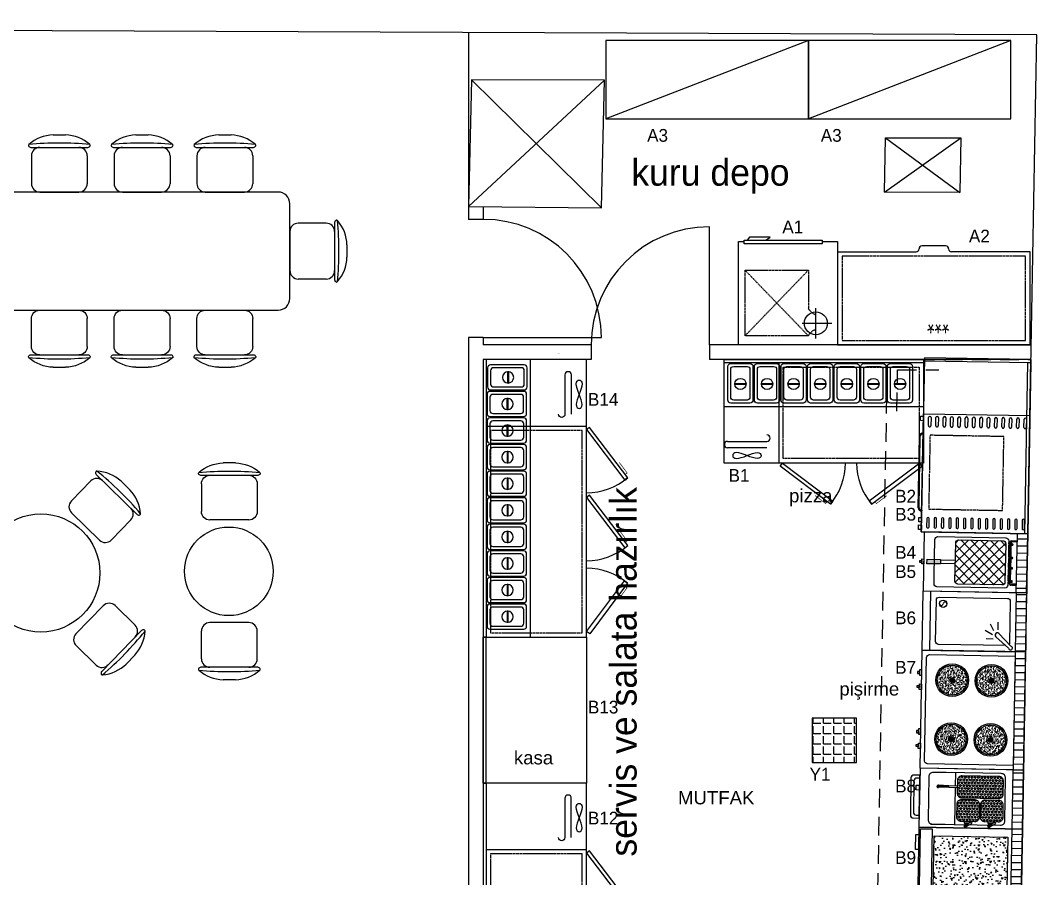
# Model space of a CAD drawing. Header units: millimetres. Extents: x 8663 to 11107, y 11834 to 12818.
# Drawn here: x 10419 to 11107, y 12237 to 12818 of the extents above; entities that cross this region are included whole.
import ezdxf
from ezdxf.enums import TextEntityAlignment as Align

# ---------------------------------------------------------------- set-up
doc = ezdxf.new("R2010")
doc.units = ezdxf.units.MM
doc.linetypes.add('DASHED', pattern=[0.75, 0.5, -0.25])
doc.linetypes.add('HIDDENX2', pattern=[19.05, 12.7, -6.35])
for name, color, linetype in [('002 Çizgi', 7, 'Continuous'), ('CIHAZ', 2, 'Continuous'), ('duvarr', 7, 'Continuous'), ('kolonn', 10, 'Continuous'), ('S2000-002 Çizgi', 7, 'Continuous'), ('tefriş', 1, 'Continuous')]:
    doc.layers.add(name, color=color, linetype=linetype)
doc.styles.get("Standard").update_dxf_attribs({"font": 'arial.ttf'})
doc.styles.add('style1', font='stylu.ttf', dxfattribs={"width": 0.8, "height": 12})
doc.styles.add('TAKSİM', font='GOTHIC.TTF', dxfattribs={"height": 20})
pattern_1 = [(95, (-4616.3609, -4371.2382), (2.2695333, 1.90436475), [0.30861, -3.39471]), (40, (-4616.361, -4371.2382), (-2.5922898, 1.7848675), [0.246888, -2.715768]), (145.451, (-4616.1717, -4371.0795), (-0.322739, 3.6892298), [0.262278, -2.885058]), (91.1842, (-4616.9428, -4370.6563), (3.586846, 2.6236453), [0.462915, -5.092065]), (141.6356, (-4616.644, -4370.4376), (-0.1147955, 5.5537882), [0.393417, -4.327587]), (36.184, (-4616.943, -4370.6563), (-0.1147863, 5.5537874), [0.370332, -4.073652]), (66, (-4616.5064, -4370.5108), (2.9082329, 0.5653033), [0.30861, -3.39471]), (11, (-4616.5064, -4370.5108), (-1.4019468, 2.8178473), [0.246888, -2.715768]), (116.4514, (-4616.264, -4370.4637), (1.5062766, 3.3831506), [0.262278, -2.885058]), (82.5, (-4616.3609, -4371.2382), (-0.9332086, 1.0039693), [0, -2.6828496, 0, -2.756916, 0, -2.726055]), (52.5, (-4616.3609, -4371.2382), (-0.38215358, 1.9130094), [0, -1.5718536, 0, -2.6211276, 0, -1.038987]), (12.5, (-4617.0097, -4371.887), (1.61883138, 1.48758437), [0, -1.0287, 0, -3.209544, 0, -4.258818]), (2.5, (-4617.3007, -4372.178), (1.40557525, 1.98810276), [0, -1.33731, 0, -2.1314664, 0, -3.024378])]

# ---------------------------------------------------------------- blocks, each defined once
blk = doc.blocks.new('A$C24817B28')
at = {"layer": 'kolonn'}
for p, q in [((715.77, 720.29, -23316.56), (623.61, 634.73, -23316.56)), ((625.76, 720.69, -23316.56), (713.61, 633.85, -23316.56)), ((905.23, 644.42, -56.11), (956.9, 681.22, -56.11)), ((905.9, 681.42, -56.11), (956.24, 644.22, -56.11))]:
    blk.add_line(p, q, dxfattribs=at)
for points, elevation in [([(625.76, 720.69), (623.61, 634.73), (713.61, 633.85), (715.77, 720.29)], -23316.56), ([(956.24, 644.22), (905.23, 644.42), (905.9, 681.42), (956.9, 681.22)], -56.11)]:
    blk.add_lwpolyline(points, close=True, dxfattribs=dict(at, elevation=elevation))
at = {"layer": 'tefriş'}
for p, q in [((342.64, 683.25), (350.97, 683.25)), ((398.64, 683.25), (406.97, 683.25)), ((454.64, 683.25), (462.97, 683.25)), ((327.48, 674.85), (366.12, 674.85)), ((383.48, 674.85), (422.12, 674.85)), ((439.48, 674.85), (478.12, 674.85)), ((327.9, 669.18), (327.9, 650.28)), ((365.7, 669.18), (365.7, 650.28)), ((383.9, 669.18), (383.9, 650.28)), ((421.7, 669.18), (421.7, 650.28)), ((439.9, 669.18), (439.9, 650.28)), ((477.7, 669.18), (477.7, 650.28)), ((333.57, 644.61), (360.03, 644.61)), ((389.57, 644.61), (416.03, 644.61)), ((445.57, 644.61), (472.03, 644.61)), ((527.38, 623.51), (508.48, 623.51)), ((533.05, 623.93), (533.05, 585.29)), ((502.81, 617.84), (502.81, 591.38)), ((541.45, 608.78), (541.45, 600.45)), ((527.38, 585.71), (508.48, 585.71)), ((333.57, 564.61), (360.03, 564.61)), ((389.57, 564.61), (416.03, 564.61)), ((445.57, 564.61), (472.03, 564.61)), ((327.9, 540.04), (327.9, 558.94)), ((365.7, 540.04), (365.7, 558.94)), ((383.9, 540.04), (383.9, 558.94)), ((421.7, 540.04), (421.7, 558.94)), ((439.9, 540.04), (439.9, 558.94)), ((477.7, 540.04), (477.7, 558.94)), ((327.48, 534.37), (366.12, 534.37)), ((383.48, 534.37), (422.12, 534.37)), ((439.48, 534.37), (478.12, 534.37)), ((342.64, 525.97), (350.97, 525.97)), ((398.64, 525.97), (406.97, 525.97)), ((454.64, 525.97), (462.97, 525.97)), ((465.99, 461.21, -14131), (457.66, 461.21, -14131)), ((368.16, 448.99, -14131), (354.95, 435.48, -14131)), ((371.82, 453.34, -14131), (399.46, 426.34, -14131)), ((388.53, 448.76, -14131), (394.49, 442.94, -14131)), ((481.15, 452.81, -14131), (442.51, 452.81, -14131)), ((442.93, 447.14, -14131), (442.93, 428.24, -14131)), ((480.73, 447.14, -14131), (480.73, 428.24, -14131)), ((355.05, 427.46, -14131), (373.97, 408.97, -14131)), ((395.2, 422.58, -14131), (381.99, 409.06, -14131)), ((475.06, 422.57, -14131), (448.6, 422.57, -14131)), ((398.08, 351.4, -14131), (384.55, 364.59, -14131)), ((376.53, 364.49, -14131), (358.06, 345.54, -14131)), ((475.06, 353.1, -14131), (448.6, 353.1, -14131)), ((402.44, 347.75, -14131), (375.47, 320.08, -14131)), ((442.93, 328.53, -14131), (442.93, 347.43, -14131)), ((480.73, 328.53, -14131), (480.73, 347.43, -14131)), ((371.7, 324.33, -14131), (358.16, 337.53, -14131)), ((397.87, 331.03, -14131), (392.06, 325.07, -14131)), ((481.15, 322.86, -14131), (442.51, 322.86, -14131)), ((465.99, 314.46, -14131), (457.66, 314.46, -14131))]:
    blk.add_line(p, q, dxfattribs=at)
for points in [[(494.81, 644.61), (310.79, 644.61)], [(502.81, 572.61), (502.81, 636.61)], [(310.79, 564.61), (494.81, 564.61)]]:
    blk.add_lwpolyline(points, dxfattribs=at)
for centre, radius in [((334.25, 386.7), 40), ((461.5, 387.83), 30)]:
    blk.add_circle(centre, radius, dxfattribs=at)
for centre, start, end in [((494.81, 636.61), 0, 90), ((494.81, 572.61), 270, 0)]:
    blk.add_arc(centre, 8, start, end, dxfattribs=at)
for centre, major_axis, start_param, end_param in [((343.45, 656.75), (-18.75, 18.75), -0.754591, -0.074586), ((350.15, 656.75), (18.75, 18.75), 0.074586, 0.754591), ((399.45, 656.75), (-18.75, 18.75), -0.754591, -0.074586), ((406.15, 656.75), (18.75, 18.75), 0.074586, 0.754591), ((455.45, 656.75), (-18.75, 18.75), -0.754591, -0.074586), ((462.15, 656.75), (18.75, 18.75), 0.074586, 0.754591), ((326.71, 676.21), (0.594, 0.594), 1.49621, 2.75186), ((327.48, 676.53), (-1.19, 1.19), 1.181064, 2.356194), ((346.8, 449.91), (-161.13, 161.13), -0.876115, -0.694681), ((333.57, 669.18), (4.01, 4.01), 0.785398, 2.356194), ((360.03, 669.18), (-4.01, 4.01), 3.926991, 5.497787), ((366.12, 676.53), (1.19, 1.19), 3.926991, 5.102121), ((366.9, 676.21), (0.594, 0.594), 5.102121, 6.357771), ((382.71, 676.21), (0.594, 0.594), 1.49621, 2.75186), ((383.48, 676.53), (-1.19, 1.19), 1.181064, 2.356194), ((402.8, 449.91), (-161.13, 161.13), -0.876115, -0.694681), ((389.57, 669.18), (4.01, 4.01), 0.785398, 2.356194), ((416.03, 669.18), (-4.01, 4.01), 3.926991, 5.497787), ((422.12, 676.53), (1.19, 1.19), 3.926991, 5.102121), ((422.9, 676.21), (0.594, 0.594), 5.102121, 6.357771), ((438.71, 676.21), (0.594, 0.594), 1.49621, 2.75186), ((439.48, 676.53), (-1.19, 1.19), 1.181064, 2.356194), ((458.8, 449.91), (-161.13, 161.13), -0.876115, -0.694681), ((445.57, 669.18), (4.01, 4.01), 0.785398, 2.356194), ((472.03, 669.18), (-4.01, 4.01), 3.926991, 5.497787), ((478.12, 676.53), (1.19, 1.19), 3.926991, 5.102121), ((478.9, 676.21), (0.594, 0.594), 5.102121, 6.357771), ((333.57, 650.28), (4.01, 4.01), 2.356194, 3.926991), ((360.03, 650.28), (-4.01, 4.01), 2.356194, 3.926991), ((389.57, 650.28), (4.01, 4.01), 2.356194, 3.926991), ((416.03, 650.28), (-4.01, 4.01), 2.356194, 3.926991), ((445.57, 650.28), (4.01, 4.01), 2.356194, 3.926991), ((472.03, 650.28), (-4.01, 4.01), 2.356194, 3.926991), ((508.48, 617.84), (4.01, -4.01), 2.356194, 3.926991), ((527.38, 617.84), (4.01, -4.01), 0.785398, 2.356194), ((534.73, 623.93), (1.19, 1.19), 1.181064, 2.356194), ((534.41, 624.71), (0.594, -0.594), 1.49621, 2.75186), ((308.11, 604.61), (161.13, 161.13), -0.876115, -0.694681), ((514.95, 607.96), (18.75, 18.75), -0.754591, -0.074586), ((514.95, 601.26), (18.75, -18.75), 0.074586, 0.754591), ((508.48, 591.38), (4.01, 4.01), 2.356194, 3.926991), ((527.38, 591.38), (4.01, 4.01), 3.926991, 5.497787), ((534.73, 585.29), (1.19, -1.19), 3.926991, 5.102121), ((534.41, 584.52), (0.594, -0.594), 5.102121, 6.357771), ((373, 454.55, -14131), (-0.02, 1.68), 1.181064, 2.356194), ((372.22, 454.86, -14131), (0.84, 0.01), 1.49621, 2.75186), ((228.45, 278.95, -14131), (-2.65, 227.85), -0.876115, -0.694681), ((370.6, 429.24, -14131), (-0.31, 26.51), -0.754591, -0.074586), ((372.22, 445.03, -14131), (5.67, 0.07), 0.785398, 2.356194), ((375.39, 424.56, -14131), (26.51, 0.31), 0.074586, 0.754591), ((359.01, 431.51, -14131), (5.67, 0.07), 2.356194, 3.926991), ((391.14, 426.54, -14131), (-0.07, 5.67), 3.926991, 5.497787), ((400.96, 426.77, -14131), (0.84, 0.01), 5.102121, 6.357771), ((400.64, 427.54, -14131), (1.68, 0.02), 3.926991, 5.102121), ((377.94, 413.02, -14131), (-0.07, 5.67), 2.356194, 3.926991), ((380.59, 360.53, -14131), (0.07, -5.67), 2.356194, 3.926991), ((394.12, 347.34, -14131), (0.07, -5.67), 0.785398, 2.356194), ((448.6, 347.43, -14131), (4.01, -4.01), 2.356194, 3.926991), ((475.06, 347.43, -14131), (-4.01, -4.01), 2.356194, 3.926991), ((362.12, 341.59, -14131), (5.67, 0.07), 2.356194, 3.926991), ((227.87, 490.91, -14131), (227.85, 2.92), -0.876115, -0.694681), ((378.33, 348.94, -14131), (26.51, 0.34), -0.754591, -0.074586), ((403.64, 346.57, -14131), (1.68, 0.02), 1.181064, 2.356194), ((403.95, 347.35, -14131), (0.011, -0.84), 1.49621, 2.75186), ((375.66, 328.39, -14131), (5.67, 0.07), 3.926991, 5.497787), ((373.65, 344.15, -14131), (0.34, -26.51), 0.074586, 0.754591), ((448.6, 328.53, -14131), (4.01, -4.01), 3.926991, 5.497787), ((475.06, 328.53, -14131), (-4.01, -4.01), 0.785398, 2.356194), ((376.67, 318.9, -14131), (0.02, -1.68), 3.926991, 5.102121), ((375.9, 318.57, -14131), (0.011, -0.84), 5.102121, 6.357771), ((441.73, 321.51, -14131), (-0.594, -0.594), 5.102121, 6.357771), ((442.51, 321.18, -14131), (-1.19, -1.19), 3.926991, 5.102121), ((461.83, 547.8, -14131), (161.13, -161.13), -0.876115, -0.694681), ((458.48, 340.96, -14131), (-18.75, -18.75), 0.074586, 0.754591), ((465.17, 340.96, -14131), (18.75, -18.75), -0.754591, -0.074586), ((481.15, 321.18, -14131), (1.19, -1.19), 1.181064, 2.356194), ((481.92, 321.51, -14131), (-0.594, -0.594), 1.49621, 2.75186)]:
    blk.add_ellipse(centre, major_axis=major_axis, ratio=1, start_param=start_param, end_param=end_param, dxfattribs=at)
at = {"layer": 'tefriş', "extrusion": (0, 0, -1)}
for centre, major_axis, start_param, end_param in [((333.57, 558.94), (4.01, -4.01), 2.356194, 3.926991), ((360.03, 558.94), (-4.01, -4.01), 2.356194, 3.926991), ((389.57, 558.94), (4.01, -4.01), 2.356194, 3.926991), ((416.03, 558.94), (-4.01, -4.01), 2.356194, 3.926991), ((445.57, 558.94), (4.01, -4.01), 2.356194, 3.926991), ((472.03, 558.94), (-4.01, -4.01), 2.356194, 3.926991), ((333.57, 540.04), (4.01, -4.01), 0.785398, 2.356194), ((360.03, 540.04), (-4.01, -4.01), 3.926991, 5.497787), ((389.57, 540.04), (4.01, -4.01), 0.785398, 2.356194), ((416.03, 540.04), (-4.01, -4.01), 3.926991, 5.497787), ((445.57, 540.04), (4.01, -4.01), 0.785398, 2.356194), ((472.03, 540.04), (-4.01, -4.01), 3.926991, 5.497787), ((326.71, 533.02), (0.594, -0.594), 1.49621, 2.75186), ((327.48, 532.69), (-1.19, -1.19), 1.181064, 2.356194), ((346.8, 759.31), (-161.13, -161.13), -0.876115, -0.694681), ((343.45, 552.47), (-18.75, -18.75), -0.754591, -0.074586), ((350.15, 552.47), (18.75, -18.75), 0.074586, 0.754591), ((366.12, 532.69), (1.19, -1.19), 3.926991, 5.102121), ((366.9, 533.02), (0.594, -0.594), 5.102121, 6.357771), ((382.71, 533.02), (0.594, -0.594), 1.49621, 2.75186), ((383.48, 532.69), (-1.19, -1.19), 1.181064, 2.356194), ((402.8, 759.31), (-161.13, -161.13), -0.876115, -0.694681), ((399.45, 552.47), (-18.75, -18.75), -0.754591, -0.074586), ((406.15, 552.47), (18.75, -18.75), 0.074586, 0.754591), ((422.12, 532.69), (1.19, -1.19), 3.926991, 5.102121), ((422.9, 533.02), (0.594, -0.594), 5.102121, 6.357771), ((438.71, 533.02), (0.594, -0.594), 1.49621, 2.75186), ((439.48, 532.69), (-1.19, -1.19), 1.181064, 2.356194), ((458.8, 759.31), (-161.13, -161.13), -0.876115, -0.694681), ((455.45, 552.47), (-18.75, -18.75), -0.754591, -0.074586), ((462.15, 552.47), (18.75, -18.75), 0.074586, 0.754591), ((478.12, 532.69), (1.19, -1.19), 3.926991, 5.102121), ((478.9, 533.02), (0.594, -0.594), 5.102121, 6.357771), ((458.48, 434.71, -14131), (-18.75, 18.75), 0.074586, 0.754591), ((465.17, 434.71, -14131), (18.75, 18.75), -0.754591, -0.074586), ((441.73, 454.16, -14131), (-0.594, 0.594), 5.102121, 6.357771), ((461.83, 227.87, -14131), (161.13, 161.13), -0.876115, -0.694681), ((481.92, 454.16, -14131), (-0.594, 0.594), 1.49621, 2.75186), ((442.51, 454.49, -14131), (-1.19, 1.19), 3.926991, 5.102121), ((448.6, 447.14, -14131), (4.01, 4.01), 3.926991, 5.497787), ((475.06, 447.14, -14131), (-4.01, 4.01), 0.785398, 2.356194), ((481.15, 454.49, -14131), (1.19, 1.19), 1.181064, 2.356194), ((448.6, 428.24, -14131), (4.01, 4.01), 2.356194, 3.926991), ((475.06, 428.24, -14131), (-4.01, 4.01), 2.356194, 3.926991)]:
    blk.add_ellipse(centre, major_axis=major_axis, ratio=1, start_param=start_param, end_param=end_param, dxfattribs=at)
at = {"layer": 'duvarr', "insert": (683.95, 535.65), "char_height": 0.25, "attachment_point": 1}
blk.add_mtext_dynamic_manual_height_columns('MUTFAK', width=1849.5787, gutter_width=12.5, heights=[0], dxfattribs=at)
blk = doc.blocks.new('A$C01E77913')
at = {"layer": 'S2000-002 Çizgi'}
for points in [[(2, 26.8), (15, 26.8, -0.414214), (17, 24.8), (17, 2, -0.414214), (15, 0), (2, 0, -0.414214), (0, 2), (0, 24.8, -0.414214)], [(4, 24.8), (13, 24.8, -0.414214), (15, 22.8), (15, 4, -0.414214), (13, 2), (4, 2, -0.414214), (2, 4), (2, 22.8, -0.414214)]]:
    blk.add_lwpolyline(points, format="xyb", close=True, dxfattribs=at)
blk.add_lwpolyline([(4.71, 14.27), (12.21, 14.27), (12.21, 13.52), (4.71, 13.52)], close=True, dxfattribs=at)
blk.add_circle((8.46, 13.87), 3.82, dxfattribs=at)
blk = doc.blocks.new('188-70-M')
at = {"layer": '002 Çizgi', "color": 7}
blk.add_line((47.58, -126.01), (47.58, 61.99), dxfattribs=at)
for points in [[(-20.42, -126.01), (49.58, -126.01), (49.58, 61.99), (-20.42, 61.99)], [(17.58, 61.99), (17.58, -126.02), (49.58, -126.02), (49.58, 61.99)], [(-48.08, 25.3), (-22.47, 59.53), (-20.42, 57.99), (-46.03, 23.76)], [(-48.23, -0.07), (-22.46, -34.18), (-20.42, -32.64), (-46.19, 1.48)], [(-48.23, -46.05), (-22.46, -80.16), (-20.42, -78.61), (-46.19, -44.5)], [(-17.39, -109.57), (-17.22, -108.11), (-16.77, -106.41), (-16.12, -104.55), (-15.39, -102.6), (-14.65, -100.65), (-14.01, -98.79), (-13.56, -97.09), (-13.39, -95.63), (-13.56, -94.48), (-14.01, -93.67), (-14.65, -93.18), (-15.39, -93.01), (-16.12, -93.18), (-16.77, -93.67), (-17.22, -94.48), (-17.39, -95.63), (-17.22, -97.09), (-16.77, -98.79), (-16.12, -100.65), (-15.39, -102.6), (-14.65, -104.55), (-14.01, -106.41), (-13.56, -108.11), (-13.39, -109.57), (-13.56, -110.72), (-14.01, -111.53), (-14.65, -112.02), (-15.39, -112.19), (-16.12, -112.02), (-16.77, -111.53), (-17.22, -110.72)]]:
    blk.add_lwpolyline(points, close=True, dxfattribs=at)
at = {"layer": '002 Çizgi', "color": 7, "linetype": 'DASHED'}
blk.add_lwpolyline([(44.58, -78.01), (44.58, 58.99), (-17.42, 58.99), (-17.42, -78.01)], close=True, dxfattribs=at)
at = {"layer": '002 Çizgi', "color": 7, "const_width": 0.428}
for points in [[(-46.4, 27.55), (-47.72, 28.54), (-43.49, 34.19), (-42.41, 35.64)], [(-46.54, -2.32), (-47.86, -3.31), (-43.6, -8.95), (-42.51, -10.39)], [(-46.54, -48.29), (-47.86, -49.29), (-43.6, -54.92), (-42.51, -56.37)]]:
    blk.add_lwpolyline(points, dxfattribs=at)
at = {"layer": '002 Çizgi', "color": 7}
blk.add_lwpolyline([(47.58, -81.01), (-20.42, -81.01)], dxfattribs=at)
for points in [[(-10.08, -89.01), (-10.08, -115.68, 1), (-5.74, -115.68)], [(-5.74, -115.68), (-5.74, -89.01, -1), (-1.39, -89.01)]]:
    blk.add_lwpolyline(points, format="xyb", dxfattribs=at)
for centre, start, end in [((-20.42, 57.99), 229.75503, 270), ((-20.42, -32.64), 90, 130.50921), ((-20.42, -78.61), 90, 130.50921)]:
    blk.add_arc(centre, 42.75, start, end, dxfattribs=at)
at = {"layer": '002 Çizgi', "color": 7, "xscale": -1, "rotation": 90}
for p in [(46.98, 56.48), (46.98, 38.48), (46.98, 20.48), (46.98, 2.48), (46.98, -15.52), (46.98, -33.52), (46.98, -51.52), (46.98, -69.52), (46.98, -87.52), (46.59, -105.52)]:
    blk.add_blockref('A$C01E77913', p, dxfattribs=at)
blk = doc.blocks.new('A$C4F4C1D42')
at = {"layer": '002 Çizgi', "color": 7}
for p, q in [((0, 95.82), (135, 95.82)), ((2.33, 42.5), (29, 42.5)), ((29, 38.15), (2.33, 38.15)), ((7.3, 34.67), (6.48, 34.22)), ((8.44, 34.85), (7.3, 34.67)), ((9.9, 34.67), (8.44, 34.85)), ((11.6, 34.22), (9.9, 34.67)), ((19.22, 34.22), (20.93, 34.67)), ((20.93, 34.67), (22.38, 34.85)), ((22.38, 34.85), (23.53, 34.67)), ((23.53, 34.67), (24.34, 34.22)), ((5.99, 33.58), (5.83, 32.84)), ((5.83, 32.84), (5.99, 32.11)), ((6.48, 34.22), (5.99, 33.58)), ((5.99, 32.11), (6.48, 31.47)), ((6.48, 31.47), (7.3, 31.01)), ((7.3, 31.01), (8.44, 30.84)), ((8.44, 30.84), (9.9, 31.01)), ((9.9, 31.01), (11.6, 31.47)), ((13.46, 33.58), (11.6, 34.22)), ((11.6, 31.47), (13.46, 32.11)), ((15.41, 32.84), (13.46, 33.58)), ((13.46, 32.11), (15.41, 32.84)), ((15.41, 32.84), (17.36, 33.58)), ((17.36, 32.11), (15.41, 32.84)), ((17.36, 33.58), (19.22, 34.22)), ((19.22, 31.47), (17.36, 32.11)), ((20.93, 31.01), (19.22, 31.47)), ((22.38, 30.84), (20.93, 31.01)), ((23.53, 31.01), (22.38, 30.84)), ((24.34, 31.47), (23.53, 31.01)), ((24.34, 34.22), (24.83, 33.58)), ((24.83, 32.11), (24.34, 31.47)), ((24.83, 33.58), (25, 32.84)), ((25, 32.84), (24.83, 32.11))]:
    blk.add_line(p, q, dxfattribs=at)
for points in [[(0, 27.82), (0, 97.82), (135, 97.82), (135, 27.82)], [(135, 65.82), (0, 65.82), (0, 97.82), (135, 97.82)], [(71.96, 0), (37.85, 25.77), (39.4, 27.82), (73.51, 2.05)], [(99.8, 0), (133.91, 25.77), (132.36, 27.82), (98.25, 2.05)]]:
    blk.add_lwpolyline(points, close=True, dxfattribs=at)
blk.add_lwpolyline([(37, 95.82), (37, 27.82)], dxfattribs=at)
at = {"layer": '002 Çizgi', "color": 7, "linetype": 'DASHED'}
blk.add_lwpolyline([(40, 92.82), (132, 92.82), (132, 30.82), (40, 30.82)], close=True, dxfattribs=at)
at = {"layer": '002 Çizgi', "color": 7, "const_width": 0.428}
for points in [[(69.72, 1.7), (68.72, 0.38), (63.09, 4.63), (61.64, 5.72)], [(102.04, 1.7), (103.04, 0.38), (108.67, 4.63), (110.11, 5.72)]]:
    blk.add_lwpolyline(points, dxfattribs=at)
at = {"layer": '002 Çizgi', "color": 7}
for centre, radius, start, end in [((2.33, 40.32), 2.17, 90, 270), ((29, 44.67), 2.17, 270, 90), ((39.4, 27.82), 42.75, 319.49079, 0), ((132.36, 27.82), 42.75, 180, 220.50921)]:
    blk.add_arc(centre, radius, start, end, dxfattribs=at)
at = {"layer": '002 Çizgi', "color": 7, "rotation": 180}
for p in [(19.49, 95.21), (37.49, 95.21), (55.49, 95.21), (73.49, 95.21), (91.49, 95.21), (109.49, 95.21), (127.49, 95.21)]:
    blk.add_blockref('A$C01E77913', p, dxfattribs=at)
blk = doc.blocks.new('A$C2C6E070E')
at = {"layer": 'S2000-002 Çizgi'}
for points in [[(0, 74.35), (80, 74.35), (80, 2.35), (0, 2.35)], [(1.67, 2.35), (4.73, 2.35), (4.73, 0.44), (1.67, 0.44)], [(70.21, 2.35), (73.28, 2.35), (73.28, 0.44), (70.21, 0.44)], [(75.4, 2.35), (78.46, 2.35), (78.46, 0.44), (75.4, 0.44)]]:
    blk.add_lwpolyline(points, close=True, dxfattribs=at)
for points in [[(2.52, 72.1), (8.02, 72.1)], [(8.02, 70.47), (2.52, 70.47)], [(76.48, 72.1), (70.98, 72.1)], [(70.98, 70.47), (76.48, 70.47)], [(2.52, 67.13), (8.02, 67.13)], [(8.02, 65.5), (2.52, 65.5)], [(2.52, 62.16), (8.02, 62.16)], [(76.48, 67.13), (70.98, 67.13)], [(70.98, 65.5), (76.48, 65.5)], [(76.48, 62.16), (70.98, 62.16)], [(8.02, 60.53), (2.52, 60.53)], [(2.52, 57.2), (8.02, 57.2)], [(8.02, 55.57), (2.52, 55.57)], [(70.98, 60.53), (76.48, 60.53)], [(76.48, 57.2), (70.98, 57.2)], [(70.98, 55.57), (76.48, 55.57)], [(2.52, 52.23), (8.02, 52.23)], [(8.02, 50.6), (2.52, 50.6)], [(76.48, 52.23), (70.98, 52.23)], [(70.98, 50.6), (76.48, 50.6)], [(2.52, 47.26), (8.02, 47.26)], [(8.02, 45.63), (2.52, 45.63)], [(2.52, 42.3), (8.02, 42.3)], [(76.48, 47.26), (70.98, 47.26)], [(70.98, 45.63), (76.48, 45.63)], [(76.48, 42.3), (70.98, 42.3)], [(8.02, 40.67), (2.52, 40.67)], [(2.52, 37.33), (8.02, 37.33)], [(8.02, 35.7), (2.52, 35.7)], [(70.98, 40.67), (76.48, 40.67)], [(76.48, 37.33), (70.98, 37.33)], [(70.98, 35.7), (76.48, 35.7)], [(2.52, 32.36), (8.02, 32.36)], [(8.02, 30.73), (2.52, 30.73)], [(76.48, 32.36), (70.98, 32.36)], [(70.98, 30.73), (76.48, 30.73)], [(2.52, 27.39), (8.02, 27.39)], [(8.02, 25.77), (2.52, 25.77)], [(2.52, 22.43), (8.02, 22.43)], [(8.02, 20.8), (2.52, 20.8)], [(76.48, 27.39), (70.98, 27.39)], [(70.98, 25.77), (76.48, 25.77)], [(76.48, 22.43), (70.98, 22.43)], [(70.98, 20.8), (76.48, 20.8)], [(2.52, 17.46), (8.02, 17.46)], [(8.02, 15.83), (2.52, 15.83)], [(76.48, 17.46), (70.98, 17.46)], [(70.98, 15.83), (76.48, 15.83)], [(2.52, 12.49), (8.02, 12.49)], [(8.02, 10.87), (2.52, 10.87)], [(2.52, 7.53), (8.02, 7.53)], [(76.48, 12.49), (70.98, 12.49)], [(70.98, 10.87), (76.48, 10.87)], [(76.48, 7.53), (70.98, 7.53)], [(8.02, 5.9), (2.52, 5.9)], [(70.98, 5.9), (76.48, 5.9)]]:
    blk.add_lwpolyline(points, dxfattribs=at)
at = {"layer": 'S2000-002 Çizgi', "linetype": 'DASHED'}
blk.add_lwpolyline([(14.51, 7.06), (64.51, 7.06), (64.51, 57.06), (14.51, 57.06)], close=True, dxfattribs=at)
at = {"layer": 'S2000-002 Çizgi', "linetype": 'HIDDENX2', "ltscale": 10}
for points in [[(65.26, 2.35), (65.77, 2.35), (65.77, 2, -0.414214), (63.77, 0), (15.25, 0, -0.414214), (13.25, 2), (13.25, 2.35), (13.76, 2.35)], [(65.26, 2.35, -0.472507), (63.77, 0.5), (15.25, 0.5, -0.472507), (13.76, 2.35)]]:
    blk.add_lwpolyline(points, format="xyb", dxfattribs=at)
at = {"layer": 'S2000-002 Çizgi'}
for centre, start, end in [((2.52, 71.28), 90, 270), ((8.02, 71.28), 270, 90), ((70.98, 71.28), 90, 270), ((76.48, 71.28), 270, 90), ((2.52, 66.32), 90, 270), ((2.52, 61.35), 90, 270), ((8.02, 66.32), 270, 90), ((8.02, 61.35), 270, 90), ((70.98, 66.32), 90, 270), ((70.98, 61.35), 90, 270), ((76.48, 66.32), 270, 90), ((76.48, 61.35), 270, 90), ((2.52, 56.38), 90, 270), ((8.02, 56.38), 270, 90), ((70.98, 56.38), 90, 270), ((76.48, 56.38), 270, 90), ((2.52, 51.41), 90, 270), ((8.02, 51.41), 270, 90), ((70.98, 51.41), 90, 270), ((76.48, 51.41), 270, 90), ((2.52, 46.45), 90, 270), ((2.52, 41.48), 90, 270), ((8.02, 46.45), 270, 90), ((8.02, 41.48), 270, 90), ((70.98, 46.45), 90, 270), ((70.98, 41.48), 90, 270), ((76.48, 46.45), 270, 90), ((76.48, 41.48), 270, 90), ((2.52, 36.51), 90, 270), ((8.02, 36.51), 270, 90), ((70.98, 36.51), 90, 270), ((76.48, 36.51), 270, 90), ((2.52, 31.55), 90, 270), ((8.02, 31.55), 270, 90), ((70.98, 31.55), 90, 270), ((76.48, 31.55), 270, 90), ((2.52, 26.58), 90, 270), ((2.52, 21.61), 90, 270), ((8.02, 26.58), 270, 90), ((8.02, 21.61), 270, 90), ((70.98, 26.58), 90, 270), ((70.98, 21.61), 90, 270), ((76.48, 26.58), 270, 90), ((76.48, 21.61), 270, 90), ((2.52, 16.65), 90, 270), ((8.02, 16.65), 270, 90), ((70.98, 16.65), 90, 270), ((76.48, 16.65), 270, 90), ((2.52, 11.68), 90, 270), ((2.52, 6.71), 90, 270), ((8.02, 11.68), 270, 90), ((8.02, 6.71), 270, 90), ((70.98, 11.68), 90, 270), ((70.98, 6.71), 90, 270), ((76.48, 11.68), 270, 90), ((76.48, 6.71), 270, 90)]:
    blk.add_arc(centre, 0.814, start, end, dxfattribs=at)
blk = doc.blocks.new('A$C0251348C')
at = {"layer": 'S2000-002 Çizgi'}
h = blk.add_hatch(dxfattribs=at)
h.set_pattern_fill('ANSI31', color=256, scale=1.5, angle=45, style=0)
h.set_pattern_definition([(90, (-4825.414, -5279.878), (-4.7625, 9e-16), [])])
h.paths.add_polyline_path([(80, 65.92), (80, 72.92), (0, 72.92), (0, 65.92)])
h = blk.add_hatch(dxfattribs=at)
h.set_pattern_fill('AR-CONC', color=256, scale=0.05, angle=45, style=0)
h.set_pattern_definition([(95, (-2766.7265, -4986.208), (7.004733, 5.877669), [0.9525, -10.4775]), (40, (-2766.726, -4986.208), (-8.000894, 5.50885), [0.762, -8.382]), (145.451, (-2766.143, -4985.718), (-0.996108, 11.386512), [0.8095, -8.9045]), (91.1842, (-2768.523, -4984.412), (11.070512, 8.09767), [1.42875, -15.71625]), (141.6356, (-2767.6, -4983.737), (-0.354307, 17.141322), [1.21425, -13.35675]), (36.184, (-2768.523, -4984.412), (-0.35428, 17.14132), [1.143, -12.573]), (66, (-2767.1755, -4983.963), (8.976028, 1.744763), [0.9525, -10.4775]), (11, (-2767.1755, -4983.963), (-4.326996, 8.69706), [0.762, -8.382]), (116.4514, (-2766.4275, -4983.817), (4.649002, 10.441823), [0.8095, -8.9045]), (82.5, (-2766.7265, -4986.2078), (-2.8802735, 3.0986707), [0, -8.2804, 0, -8.509, 0, -8.41375]), (52.5, (-2766.7265, -4986.208), (-1.1794864, 5.90435), [0, -4.8514, 0, -8.0899, 0, -3.20675]), (12.5, (-2768.729, -4988.2104), (4.9963932, 4.5913098), [0, -3.175, 0, -9.906, 0, -13.1445]), (2.5, (-2769.627, -4989.1084), (4.338195, 6.1361196), [0, -4.1275, 0, -6.5786, 0, -9.3345])])
h.paths.add_polyline_path([(40.53, 13.21), (40.53, 63.21), (5.53, 63.21), (5.53, 13.21)])
h = blk.add_hatch(dxfattribs=at)
h.set_pattern_fill('ANSI33', color=256, angle=45, style=0)
h.set_pattern_definition([(90, (-3755.852, -9482.9886), (-6.35, 1e-15), []), (90, (-3752.677, -9479.8136), (-6.35, 1e-15), [3.175, -1.5875])])
h.paths.add_polyline_path([(40.53, 68.21), (40.53, 13.21), (75.53, 13.21), (75.53, 68.21)])
for points in [[(0, 72.92), (80, 72.92), (80, 65.92), (0, 65.92)], [(0, 2.92), (80, 2.92), (80, 72.92), (0, 72.92)], [(5.53, 63.21), (40.53, 63.21), (40.53, 13.21), (5.53, 13.21)], [(75.53, 63.21), (40.53, 63.21), (40.53, 13.21), (75.53, 13.21)], [(1, 11.92), (79, 11.92), (79, 3.92), (1, 3.92)], [(5, 2.92), (15, 2.92), (15, 0.92), (5, 0.92)], [(70.06, 2.92), (73.7, 2.92), (73.7, 1.46), (70.06, 1.46)], [(71.02, 1.46), (72.48, 1.46), (72.48, 0), (71.02, 0)]]:
    blk.add_lwpolyline(points, close=True, dxfattribs=at)
blk = doc.blocks.new('A$C2416744A')
at = {"layer": 'S2000-002 Çizgi'}
h = blk.add_hatch(dxfattribs=at)
h.set_pattern_fill('ANSI31', color=256, scale=1.5, angle=45, style=0)
h.set_pattern_definition([(90, (-4587.7595, -5289.154), (-4.7625, 9e-16), [])])
h.paths.add_polyline_path([(0, 70), (0, 63), (40, 63), (40, 70)])
for p, q in [((27.91, 51.73), (36.31, 59.85)), ((30.08, 49.76), (37.58, 58.49)), ((25.46, 51.14), (20.22, 51.14)), ((26.21, 48.25), (21.72, 45.9)), ((28.78, 47.4), (26.1, 42.37)), ((31.67, 47.93), (31.67, 43.12)), ((0, 5), (40, 5))]:
    blk.add_line(p, q, dxfattribs=at)
for points in [[(0, 70), (40, 70), (40, 0), (0, 0)], [(0, 63), (40, 63), (40, 0), (0, 0)]]:
    blk.add_lwpolyline(points, close=True, dxfattribs=at)
blk.add_lwpolyline([(36, 56.65), (36, 11, -0.414214), (34, 9), (6, 9, -0.414214), (4, 11), (4, 57, -0.414214), (6, 59), (34, 59, -0.145604), (35.09, 58.67)], format="xyb", dxfattribs=at)
blk.add_circle((8.4, 13.7), 2.47, dxfattribs=at)
for centre, radius, start, end in [((37.6, 59.78), 1.3, 268.90069, 177.17764), ((28.92, 50.66), 1.47, 133.11476, 322.3324), ((8.4, 14.94), 1.24, 90, 270), ((8.4, 12.47), 1.24, 270, 90)]:
    blk.add_arc(centre, radius, start, end, dxfattribs=at)
blk = doc.blocks.new('A$C70273054')
at = {"layer": 'S2000-002 Çizgi'}
for p, q in [((130.2, 67), (0, 67)), ((0, 67), (0, 4)), ((130.2, 4), (130.2, 67)), ((0, 4), (53.1, 4)), ((55.1, 2), (55.1, 2)), ((75.1, 2), (75.1, 2)), ((130.2, 4), (77.1, 4)), ((57.1, 0), (73.1, 0))]:
    blk.add_line(p, q, dxfattribs=at)
at = {"layer": 'S2000-002 Çizgi', "linetype": 'DASHED'}
blk.add_lwpolyline([(3, 7), (127.2, 7), (127.2, 64), (3, 64)], close=True, dxfattribs=at)
at = {"layer": 'S2000-002 Çizgi'}
for centre, start, end in [((53.1, 2), 0, 90), ((57.1, 2), 180, 270), ((73.1, 2), 270, 0), ((77.1, 2), 90, 180)]:
    blk.add_arc(centre, 2, start, end, dxfattribs=at)
at = {"layer": 'S2000-002 Çizgi', "style": 'style1', "width": 0.8}
blk.add_text('***', height=12, dxfattribs=at).set_placement((54.67, 47.18))
blk = doc.blocks.new('A$C5B5611F4')
at = {"layer": 'CIHAZ', "color": 1}
for p, q in [((14.73, 68.47), (14.73, 47.92)), ((24.09, 58.19), (3.98, 58.19))]:
    blk.add_line(p, q, dxfattribs=at)
at = {"layer": 'CIHAZ', "color": 5, "linetype": 'DASHED'}
for p, q in [((19.82, 66.66), (62.62, 22.28)), ((62.62, 66.66), (19.82, 22.28))]:
    blk.add_line(p, q, dxfattribs=at)
at = {"layer": 'CIHAZ', "color": 5}
for points in [[(63.2, 1.82), (10.36, 1.82), (10.36, 4.32), (63.2, 4.32)], [(61.2, 1.82), (48.6, 1.82), (45.6, 0), (59.6, 0)]]:
    blk.add_lwpolyline(points, close=True, dxfattribs=at)
at = {"layer": 'CIHAZ', "color": 1}
blk.add_circle((14.73, 58.19), 7.76, dxfattribs=at)
at = {"layer": 'S2000-002 Çizgi', "linetype": 'DASHED'}
for p, q in [((19.82, 66.66), (62.62, 66.66)), ((62.62, 66.66), (62.62, 22.28)), ((19.82, 22.28), (19.82, 48.05)), ((62.62, 22.28), (19.82, 22.28))]:
    blk.add_line(p, q, dxfattribs=at)
at = {"layer": 'S2000-002 Çizgi'}
blk.add_lwpolyline([(10.36, 2.81), (0, 2.81), (0, 72.81), (67, 72.81), (67, 2.81), (63.2, 2.81)], dxfattribs=at)
at = {"layer": 'S2000-002 Çizgi', "linetype": 'DASHED'}
for centre, radius, start, end in [((11.6, 71.22), 9.4, 291.20794, 330.95663), ((11, 43.02), 10.16, 29.6907, 66.77515)]:
    blk.add_arc(centre, radius, start, end, dxfattribs=at)
blk = doc.blocks.new('A$C3D043C48')
at = {"layer": 'S2000-002 Çizgi'}
h = blk.add_hatch(dxfattribs=at)
h.set_pattern_fill('ANSI31', color=256, scale=1.5, angle=45, style=0)
h.set_pattern_definition([(90, (-3458.603, -4993.7387), (-4.7625, 9e-16), [])])
h.paths.add_polyline_path([(0, 72.62), (0, 65.62), (40, 65.62), (40, 72.62)])
h = blk.add_hatch(color=256, dxfattribs=at)
h.paths.add_polyline_path([(35, 61.8), (35, 62.44), (35, 65.62), (34.36, 65.62), (34.36, 62.44, -0.414214), (33.36, 61.44), (33, 61.44), (33, 60.8), (34, 60.8, 0.414214)])
h.paths.add_polyline_path([(32, 61.44), (24, 61.44), (24, 60.8), (32, 60.8)])
h.paths.add_polyline_path([(23, 61.44), (17, 61.44), (17, 60.8), (23, 60.8)])
h.paths.add_polyline_path([(16, 61.44), (8, 61.44), (8, 60.8), (16, 60.8)])
h.paths.add_polyline_path([(5.64, 62.44), (5.64, 65.62), (5, 65.62), (5, 61.8, 0.414214), (6, 60.8), (6.64, 60.8), (7, 60.8), (7, 61.44), (6.64, 61.44, -0.414214)])
h = blk.add_hatch(dxfattribs=at)
h.set_pattern_fill('ANSI37', color=256, scale=1.5, style=0)
h.set_pattern_definition([(45, (-3527.4763, -4981.5224), (-3.367596, 3.367596), []), (135, (-3527.4763, -4981.5224), (-3.367596, -3.367596), [])])
h.paths.add_polyline_path([(35, 55.84, 0.414214), (33, 57.84), (7, 57.84, 0.414214), (5, 55.84), (5, 26.01, 0.414214), (7, 24.01), (33, 24.01, 0.414214), (35, 26.01)])
blk.add_hatch(color=256, dxfattribs=at).paths.add_polyline_path([(18.49, 14.01), (21.51, 14.01), (21.51, 4.84), (18.49, 4.84)])
for p, q in [((5, 65.62), (5.64, 65.62)), ((5, 61.8), (5, 65.62)), ((5.64, 65.62), (5.64, 62.44)), ((7, 59.84), (7, 62.32)), ((8, 59.84), (8, 62.32)), ((16, 59.84), (16, 62.32)), ((17, 59.84), (17, 62.32)), ((23, 59.84), (23, 62.32)), ((24, 59.84), (24, 62.32)), ((32, 59.84), (32, 62.32)), ((33, 59.84), (33, 62.32)), ((35, 65.62), (34.36, 65.62)), ((34.36, 65.62), (34.36, 62.44)), ((35, 62.44), (35, 65.62)), ((35, 62.44), (35, 61.8)), ((6.64, 60.8), (6, 60.8)), ((6.64, 61.44), (7, 61.44)), ((7, 60.8), (6.64, 60.8)), ((8, 61.44), (16, 61.44)), ((16, 60.8), (8, 60.8)), ((17, 61.44), (23, 61.44)), ((23, 60.8), (17, 60.8)), ((24, 61.44), (32, 61.44)), ((32, 60.8), (24, 60.8)), ((33, 61.44), (33.36, 61.44)), ((34, 60.8), (33, 60.8))]:
    blk.add_line(p, q, dxfattribs=at)
for points in [[(0, 2.62), (40, 2.62), (40, 72.62), (0, 72.62)], [(0, 72.62), (40, 72.62), (40, 65.62), (0, 65.62)], [(19, 24.01), (19, 14.01), (21, 14.01), (21, 24.01)], [(18.49, 14.01), (21.51, 14.01), (21.51, 4.84), (18.49, 4.84)], [(18.36, 2.62), (21.64, 2.62), (21.64, 1.31), (18.36, 1.31)], [(19.34, 1.31), (20.66, 1.31), (20.66, 0), (19.34, 0)]]:
    blk.add_lwpolyline(points, close=True, dxfattribs=at)
for points in [[(29, 9.84), (5, 9.84, -0.414214), (3, 11.84), (3, 57.84, -0.414214), (5, 59.84), (7, 59.84)], [(33, 59.84), (35, 59.84, -0.414214), (37, 57.84), (37, 11.84, -0.414214), (35, 9.84), (29, 9.84)]]:
    blk.add_lwpolyline(points, format="xyb", dxfattribs=at)
blk.add_lwpolyline([(7, 57.84), (33, 57.84, -0.414214), (35, 55.84), (35, 26.01, -0.414214), (33, 24.01), (7, 24.01, -0.414214), (5, 26.01), (5, 55.84, -0.414214)], format="xyb", close=True, dxfattribs=at)
for points in [[(8, 59.84), (16, 59.84)], [(17, 59.84), (23, 59.84)], [(24, 59.84), (32, 59.84)]]:
    blk.add_lwpolyline(points, dxfattribs=at)
for centre, radius, start, end in [((6.64, 62.44), 1, 180, 270), ((7.5, 62.32), 0.5, 0, 180), ((16.5, 62.32), 0.5, 0, 180), ((23.5, 62.32), 0.5, 0, 180), ((32.5, 62.32), 0.5, 0, 180), ((33.36, 62.44), 1, 270, 0), ((6, 61.8), 1, 180, 270), ((34, 61.8), 1, 270, 0)]:
    blk.add_arc(centre, radius, start, end, dxfattribs=at)
blk = doc.blocks.new('A$C5F4B2CA7')
at = {"layer": 'S2000-002 Çizgi'}
h = blk.add_hatch(dxfattribs=at)
h.set_pattern_fill('ANSI31', color=256, scale=1.5, angle=45, style=0)
h.set_pattern_definition([(90, (-3652.638, -4988.124), (-4.7625, 9e-16), [])])
h.paths.add_polyline_path([(40, 69), (40, 76), (0, 76), (0, 69)])
h = blk.add_hatch(dxfattribs=at)
h.set_pattern_fill('HEX', color=256, scale=0.2, style=0)
h.set_pattern_definition([(0, (-3709.3885, -4964.9235), (0, 1.099852), [0.635, -1.27]), (120, (-3709.3885, -4964.9235), (-0.95249977, -0.549926), [0.635, -1.27]), (60, (-3708.7535, -4964.9235), (-0.95249977, 0.549926), [0.635, -1.27])])
h.paths.add_polyline_path([(7.64, 62.53, 0.414214), (4.64, 59.53), (4.64, 34.53, 0.414214), (7.64, 31.53), (16.64, 31.53, 0.414214), (19.64, 34.53), (19.64, 59.53, 0.414214), (16.64, 62.53)])
h = blk.add_hatch(dxfattribs=at)
h.set_pattern_fill('HEX', color=256, scale=0.2, style=0)
h.set_pattern_definition([(180, (3749.6625, -4964.9235), (0, 1.099852), [0.635, -1.27]), (60, (3749.6625, -4964.9235), (0.95249977, -0.549926), [0.635, -1.27]), (120, (3749.0275, -4964.9235), (0.95249977, 0.549926), [0.635, -1.27])])
h.paths.add_polyline_path([(23.64, 62.53, 0.414214), (20.64, 59.53), (20.64, 50.53, 0.414214), (23.64, 47.53), (32.64, 47.53, 0.414214), (35.64, 50.53), (35.64, 59.53, 0.414214), (32.64, 62.53)])
for points in [[(37.81, 52.86, 1), (39.28, 53.64), (37.9, 55.46), (37.07, 55.03)], [(37.81, 36.83, 1), (39.28, 37.61), (37.9, 39.43), (37.07, 38.99)], [(11.3, 18.39, 1), (12.97, 18.39), (12.6, 25.65), (11.67, 25.65)]]:
    blk.add_hatch(color=256, dxfattribs=at).paths.add_polyline_path(points)
h = blk.add_hatch(dxfattribs=at)
h.set_pattern_fill('HEX', color=256, scale=0.2, style=0)
h.set_pattern_definition([(180, (3749.6625, -4980.9235), (0, 1.099852), [0.635, -1.27]), (60, (3749.6625, -4980.9235), (0.95249977, -0.549926), [0.635, -1.27]), (120, (3749.0275, -4980.9235), (0.95249977, 0.549926), [0.635, -1.27])])
h.paths.add_polyline_path([(23.64, 46.53, 0.414214), (20.64, 43.53), (20.64, 34.53, 0.414214), (23.64, 31.53), (32.64, 31.53, 0.414214), (35.64, 34.53), (35.64, 43.53, 0.414214), (32.64, 46.53)])
for p, q in [((37.9, 55.46), (37.07, 55.03)), ((37.07, 55.03), (37.81, 52.86)), ((37.9, 55.46), (39.28, 53.64)), ((37.9, 39.43), (37.07, 38.99)), ((37.07, 38.99), (37.81, 36.83)), ((37.9, 39.43), (39.28, 37.61)), ((2.68, 30.03), (11.67, 30.03)), ((12.6, 30.03), (37.68, 30.03)), ((11.67, 25.65), (11.3, 18.39)), ((12.6, 25.65), (11.67, 25.65)), ((12.6, 25.65), (12.97, 18.39))]:
    blk.add_line(p, q, dxfattribs=at)
for points in [[(0, 6), (40, 6), (40, 76), (0, 76)], [(0, 76), (40, 76), (40, 69), (0, 69)], [(11.5, 6), (14.78, 6), (14.78, 3.69), (11.5, 3.69)]]:
    blk.add_lwpolyline(points, close=True, dxfattribs=at)
for points in [[(37.68, 14.03), (37.68, 61.03, 0.414214), (34.68, 64.03), (5.68, 64.03, 0.414214), (2.68, 61.03), (2.68, 23.68)], [(2.68, 23.68), (2.68, 15.03, 0.414214), (5.68, 12.03), (34.68, 12.03, 0.414214), (37.68, 15.03), (37.68, 23.6)]]:
    blk.add_lwpolyline(points, format="xyb", dxfattribs=at)
for points in [[(7.64, 31.53), (16.64, 31.53, 0.414214), (19.64, 34.53), (19.64, 59.53, 0.414214), (16.64, 62.53), (7.64, 62.53, 0.414214), (4.64, 59.53), (4.64, 34.53, 0.414214)], [(32.64, 47.53), (23.64, 47.53, -0.414214), (20.64, 50.53), (20.64, 59.53, -0.414214), (23.64, 62.53), (32.64, 62.53, -0.414214), (35.64, 59.53), (35.64, 50.53, -0.414214)], [(32.64, 31.53), (23.64, 31.53, -0.414214), (20.64, 34.53), (20.64, 43.53, -0.414214), (23.64, 46.53), (32.64, 46.53, -0.414214), (35.64, 43.53), (35.64, 34.53, -0.414214)], [(6.75, 0), (31.75, 0, 0.414214), (33.75, 2), (33.75, 6), (4.75, 6), (4.75, 2, 0.414214)], [(8.75, 2), (29.75, 2, 0.414214), (31.75, 4), (31.75, 6), (6.75, 6), (6.75, 4, 0.414214)]]:
    blk.add_lwpolyline(points, format="xyb", close=True, dxfattribs=at)
for points in [[(37.9, 55.46), (36.55, 58.01), (35.72, 57.57), (37.07, 55.03)], [(35.72, 57.57), (35.72, 52.49), (36.66, 52.49), (36.66, 55.81)], [(35.72, 53.08), (35.72, 52.49)], [(37.9, 39.43), (36.55, 41.97), (35.72, 41.54), (37.07, 38.99)], [(35.72, 41.54), (35.72, 36.46), (36.66, 36.46), (36.66, 39.78)], [(35.72, 37.05), (35.72, 36.46)], [(12.6, 25.65), (12.6, 31.53), (11.67, 31.53), (11.67, 25.65)]]:
    blk.add_lwpolyline(points, dxfattribs=at)
for centre, start, end in [((38.54, 53.25), 189.38009, 46.50604), ((38.54, 37.22), 189.38009, 46.50604), ((12.14, 18.39), 161.43703, 18.56297)]:
    blk.add_arc(centre, 0.835, start, end, dxfattribs=at)
blk = doc.blocks.new('A$C2DEA1B52')
at = {"layer": 'S2000-002 Çizgi'}
h = blk.add_hatch(dxfattribs=at)
h.set_pattern_fill('ANSI31', color=256, scale=1.5, angle=45, style=0)
h.set_pattern_definition([(90, (-4577.7595, -5286.238), (-4.7625, 9e-16), [])])
h.paths.add_polyline_path([(0, 72.92), (0, 65.92), (80, 65.92), (80, 72.92)])
h = blk.add_hatch(dxfattribs=at)
h.set_pattern_fill('AR-CONC', color=256, scale=0.0162, angle=45, style=0)
h.set_pattern_definition(pattern_1)
h.paths.add_polyline_path([(9.82, 50.2, 1), (30.18, 50.2, 1)])
h.paths.add_polyline_path([(21.62, 50.2, -1), (18.38, 50.2, -1)], flags=16)
h = blk.add_hatch(dxfattribs=at)
h.set_pattern_fill('AR-CONC', color=256, scale=0.0162, angle=45, style=0)
h.set_pattern_definition(pattern_1)
h.paths.add_polyline_path([(49.82, 50.2, 1), (70.18, 50.2, 1)])
h.paths.add_polyline_path([(61.62, 50.2, -1), (58.38, 50.2, -1)], flags=16)
h = blk.add_hatch(color=256, dxfattribs=at)
edge = h.paths.add_edge_path()
edge.add_arc((20, 50.2), 1.62, 0, 360)
h = blk.add_hatch(color=256, dxfattribs=at)
edge = h.paths.add_edge_path()
edge.add_arc((60, 50.2), 1.62, 0, 360)
h = blk.add_hatch(dxfattribs=at)
h.set_pattern_fill('AR-CONC', color=256, scale=0.0162, angle=45, style=0)
h.set_pattern_definition(pattern_1)
h.paths.add_polyline_path([(30.18, 23.63, 1), (9.82, 23.63, 1)])
h.paths.add_polyline_path([(18.38, 23.63, -1), (21.62, 23.63, -1)], flags=16)
h = blk.add_hatch(dxfattribs=at)
h.set_pattern_fill('AR-CONC', color=256, scale=0.0162, angle=45, style=0)
h.set_pattern_definition(pattern_1)
h.paths.add_polyline_path([(70.18, 23.63, 1), (49.82, 23.63, 1)])
h.paths.add_polyline_path([(58.38, 23.63, -1), (61.62, 23.63, -1)], flags=16)
h = blk.add_hatch(color=256, dxfattribs=at)
edge = h.paths.add_edge_path()
edge.add_arc((20, 23.63), 1.62, 0, 360)
h = blk.add_hatch(color=256, dxfattribs=at)
edge = h.paths.add_edge_path()
edge.add_arc((60, 23.63), 1.62, 0, 360)
for points in [[(0, 72.92), (80, 72.92), (80, 2.92), (0, 2.92)], [(0, 65.92), (80, 65.92), (80, 2.92), (0, 2.92)], [(16.98, 2.92), (13.33, 2.92), (13.33, 1.46), (16.98, 1.46)], [(16.01, 1.46), (14.55, 1.46), (14.55, 0), (16.01, 0)], [(23.02, 2.92), (26.67, 2.92), (26.67, 1.46), (23.02, 1.46)], [(23.99, 1.46), (25.45, 1.46), (25.45, 0), (23.99, 0)], [(56.98, 2.92), (53.33, 2.92), (53.33, 1.46), (56.98, 1.46)], [(56.01, 1.46), (54.55, 1.46), (54.55, 0), (56.01, 0)], [(63.02, 2.92), (66.67, 2.92), (66.67, 1.46), (63.02, 1.46)], [(63.99, 1.46), (65.45, 1.46), (65.45, 0), (63.99, 0)]]:
    blk.add_lwpolyline(points, close=True, dxfattribs=at)
blk.add_lwpolyline([(3, 65.92), (77, 65.92), (77, 7.92, -0.414214), (75, 5.92), (5, 5.92, -0.414214), (3, 7.92)], format="xyb", close=True, dxfattribs=at)
for centre, radius in [((20, 50.2), 11.11), ((20, 50.2), 10.18), ((60, 50.2), 11.11), ((60, 50.2), 10.18), ((20, 50.2), 1.62), ((60, 50.2), 1.62), ((20, 23.63), 11.11), ((60, 23.63), 11.11), ((20, 23.63), 10.18), ((60, 23.63), 10.18), ((20, 23.63), 1.62), ((60, 23.63), 1.62)]:
    blk.add_circle(centre, radius, dxfattribs=at)
blk = doc.blocks.new('A$C1B1D16CD')
at = {"layer": '002 Çizgi', "color": 7}
blk.add_line((2, 188), (2.02, 0), dxfattribs=at)
for points in [[(70, 188.01), (0, 188), (0.02, 0), (70.02, 0.01)], [(66.98, 171.57), (66.8, 170.11), (66.35, 168.41), (65.71, 166.54), (64.97, 164.59), (64.24, 162.65), (63.6, 160.78), (63.14, 159.08), (62.97, 157.62), (63.15, 156.48), (63.6, 155.66), (64.24, 155.17), (64.97, 155.01), (65.71, 155.17), (66.35, 155.66), (66.8, 156.48), (66.98, 157.62), (66.8, 159.08), (66.35, 160.78), (65.71, 162.65), (64.97, 164.59), (64.24, 166.54), (63.6, 168.41), (63.14, 170.11), (62.97, 171.57), (63.14, 172.71), (63.6, 173.53), (64.24, 174.02), (64.97, 174.18), (65.71, 174.02), (66.35, 173.53), (66.8, 172.71)], [(97.82, 108.05), (72.05, 142.15), (70, 140.61), (95.78, 106.5)], [(97.83, 62.07), (72.05, 96.18), (70.01, 94.63), (95.78, 60.52)], [(97.68, 36.7), (72.07, 2.47), (70.02, 4.01), (95.62, 38.24)]]:
    blk.add_lwpolyline(points, close=True, dxfattribs=at)
for points in [[(59.67, 151), (59.67, 177.67, 1), (55.32, 177.67)], [(55.32, 177.67), (55.32, 151, -1), (50.98, 151)]]:
    blk.add_lwpolyline(points, format="xyb", dxfattribs=at)
blk.add_lwpolyline([(2, 143), (70, 143.01)], dxfattribs=at)
at = {"layer": '002 Çizgi', "color": 7, "linetype": 'DASHED'}
blk.add_lwpolyline([(5, 140), (5.02, 3), (67.02, 3.01), (67, 140.01)], close=True, dxfattribs=at)
at = {"layer": '002 Çizgi', "color": 7, "const_width": 0.428}
for points in [[(96.13, 110.29), (97.45, 111.29), (93.19, 116.92), (92.1, 118.36)], [(96.13, 64.31), (97.45, 65.31), (93.19, 70.94), (92.1, 72.39)], [(95.99, 34.45), (97.32, 33.46), (93.09, 27.8), (92, 26.35)]]:
    blk.add_lwpolyline(points, dxfattribs=at)
at = {"layer": '002 Çizgi', "color": 7}
for centre, start, end in [((70, 140.61), 270.00505, 310.51426), ((70.01, 94.63), 270.00505, 310.51426), ((70.02, 4.01), 49.76008, 90.00505)]:
    blk.add_arc(centre, 42.75, start, end, dxfattribs=at)

msp = doc.modelspace()

# ---------------------------------------------------------------- hatches: boundary and pattern name
h = msp.add_hatch()
h.set_pattern_fill('ANGLE', color=256)
h.set_pattern_definition([(0, (2797.271, 9604.447), (0, 6.985), [5.08, -1.905]), (90, (2797.271, 9604.447), (-6.985, 4e-16), [5.08, -1.905])])
h.paths.add_polyline_path([(10985.13, 12345.93), (10955.13, 12345.93), (10955.13, 12315.93), (10985.13, 12315.93)])

# ---------------------------------------------------------------- linework, layer by layer
for p, q in [((10952.45, 12804.83), (10815.45, 12751.83)), ((11089.45, 12804.83), (10952.45, 12751.83)), ((10732.41, 12683.7), (10722.41, 12683.7)), ((10885.47, 12598.7), (10885.47, 12678.7)), ((10732.41, 12603.7), (10722.41, 12603.7)), ((10732.41, 12603.7), (10812.41, 12603.7)), ((10805.47, 12598.7), (10732.41, 12598.7)), ((10805.47, 12598.7), (10805.47, 12588.7)), ((11102.47, 12598.7), (10885.47, 12598.7)), ((10885.47, 12598.7), (10885.47, 12588.7)), ((10805.47, 12588.7), (10732.41, 12588.7)), ((11103.01, 12588.7), (10885.47, 12588.7))]:
    msp.add_line(p, q)
for points in [[(10815.45, 12751.83), (10952.45, 12751.83), (10952.45, 12804.83), (10815.45, 12804.83)], [(10952.45, 12751.83), (11089.45, 12751.83), (11089.45, 12804.83), (10952.45, 12804.83)], [(11028.91, 12472.12), (11100.9, 12470.83), (11103.01, 12588.7), (11031.02, 12590)], [(11030.99, 12588), (11102.98, 12586.7), (11103.01, 12588.7), (11031.02, 12590)], [(11100.98, 12586.74), (11102.98, 12586.7), (11100.9, 12470.83), (11098.9, 12470.86)], [(10734.42, 12400.7), (10732.41, 12400.7), (10732.42, 12302.07), (10734.44, 12302.07)], [(10802.42, 12302.07), (10732.44, 12302.07), (10732.42, 12400.7), (10802.41, 12400.7)], [(10955.13, 12315.93), (10985.13, 12315.93), (10985.13, 12345.93), (10955.13, 12345.93)]]:
    msp.add_lwpolyline(points, close=True)
for centre, start, end in [((10732.41, 12603.7), 0, 90), ((10885.47, 12598.7), 90, 180)]:
    msp.add_arc(centre, 80, start, end)
at = {"layer": 'duvarr'}
for p, q in [((10722.41, 12810.24), (10722.41, 12683.7)), ((10732.41, 12692.2), (10732.41, 12683.7)), ((10722.41, 12603.7), (10722.41, 11859.13)), ((10732.41, 12603.7), (10732.41, 12598.7)), ((10732.41, 12588.7), (10732.41, 12114.07))]:
    msp.add_line(p, q, dxfattribs=at)
msp.add_lwpolyline([(8663.08, 11867.53), (11089.48, 11834.49), (11106.96, 12808.7), (8663.36, 12818.45)], dxfattribs=at)
at = {"layer": 'S2000-002 Çizgi', "linetype": 'HIDDENX2'}
msp.add_lwpolyline([(10997.48, 12114.07), (11006, 12588.7), (11103.01, 12588.7), (11094.49, 12114.15)], close=True, dxfattribs=at)
msp.add_lwpolyline([(11012.37, 12553.74), (11012.87, 12581.7), (11040.85, 12581.7)], dxfattribs=at)

# ---------------------------------------------------------------- block references
for name, p in [('A$C24817B28', (10098.8, 12057.57)), ('A$C4F4C1D42', (10895.47, 12490.89)), ('A$C1B1D16CD', (10732.39, 12114.07))]:
    msp.add_blockref(name, p)
at = {"rotation": 268.9716694745542}
msp.add_blockref('A$C2DEA1B52', (11026.56, 12392.15), dxfattribs=at)
at = {"layer": 'S2000-002 Çizgi'}
for name, p, rotation in [('A$C5B5611F4', (10972.27, 12671.52), 180), ('A$C70273054', (11102.47, 12665.7), 180), ('188-70-M', (10782, 12462.7), 180.0050464991256), ('A$C2C6E070E', (11027.99, 12552.15), 268.9716694745542), ('A$C3D043C48', (11028.28, 12472.13), 268.9716694745542), ('A$C2416744A', (11030.19, 12432.09), 268.9716694745542), ('A$C5F4B2CA7', (11022.04, 12312.22), 268.9716694745542), ('A$C0251348C', (11024.4, 12272.17), 268.9716694745542)]:
    msp.add_blockref(name, p, dxfattribs=dict(at, rotation=rotation))

# ---------------------------------------------------------------- texts
at = {"style": 'TAKSİM'}
for s, p in [('A3', (10850.43, 12736.23)), ('A3', (10967.95, 12736.23)), ('A1', (10941.91, 12674.26)), ('A2', (11068.18, 12668.04)), ('B14', (10813.61, 12557.46)), ('B1', (10905.57, 12506.02)), ('B2', (11018.27, 12491.95)), ('B3', (11018.27, 12479.71)), ('B4', (11018.27, 12453.87)), ('B5', (11018.27, 12440.91)), ('B6', (11018.27, 12409.58)), ('B7', (11018.27, 12376.09)), ('B13', (10813.61, 12349.16)), ('Y1', (10960.37, 12303.71)), ('B8', (11018.27, 12295.73)), ('B12', (10813.61, 12274)), ('B9', (11018.27, 12247.26))]:
    msp.add_text(s, height=8.64, dxfattribs=at).set_placement(p, align=Align.CENTER)
msp.add_text('kuru depo', height=18, dxfattribs=at).set_placement((10832.67, 12706.5))
msp.add_text('servis ve salata hazırlık', height=18, rotation=90, dxfattribs=at).set_placement((10836.23, 12252.26))
at = {"layer": 'duvarr'}
for s, p in [('pizza', (10939.4, 12492.08)), ('pişirme', (10973.43, 12361.28)), ('kasa ', (10753.22, 12314.68)), ('MUTFAK', (10864.27, 12287.61))]:
    msp.add_text(s, height=9, dxfattribs=at).set_placement(p)

doc.saveas('drawing.dxf')
